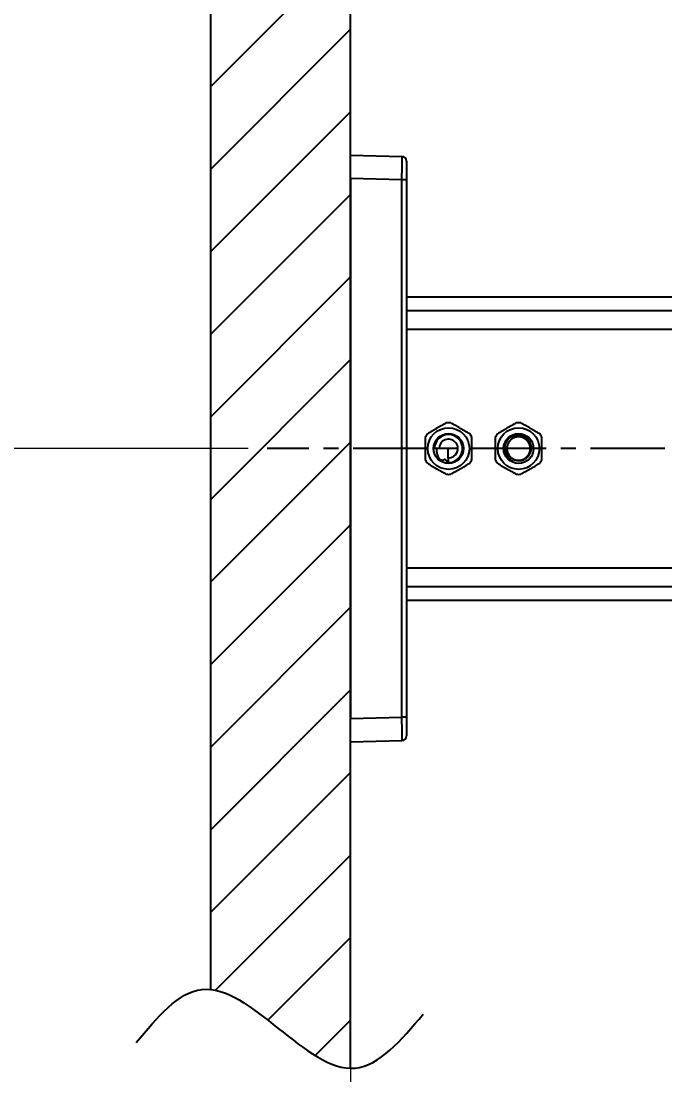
# Model space of a CAD drawing. Extents: x -2833 to -229, y 127 to 2035.
# Drawn here: x -2378.7 to -2240.9, y 639.4 to 864.9 of the extents above; entities that cross this region are included whole.
import ezdxf

# ---------------------------------------------------------------- set-up
doc = ezdxf.new("R2010")
doc.units = 0
doc.header["$LTSCALE"] = 0.5
doc.header["$MEASUREMENT"] = 0
doc.linetypes.add('CENTER', pattern=[50.8, 31.75, -6.35, 6.35, -6.35])
doc.layers.get('0').update_dxf_attribs({"linetype": 'CONTINUOUS'})
doc.layers.get('DEFPOINTS').update_dxf_attribs({"linetype": 'CONTINUOUS'})
doc.layers.add('CEN', color=1, linetype='CENTER')
doc.styles.add('Daelim Dimension', font='NanumGothic.ttf')
doc.dimstyles.new('DEFAULT', dxfattribs={"dimscale": 2, "dimtxt": 2, "dimasz": 2, "dimexe": 0, "dimexo": 2, "dimgap": 1, "dimtad": 1, "dimdec": 0, "dimzin": 9, "dimdsep": 46, "dimtxsty": 'Daelim Dimension', "dimcen": 0.5, "dimclrd": 5, "dimclre": 5, "dimclrt": 256, "dimadec": 1, "dimazin": 0, "dimtfac": 1, "dimtdec": 0, "dimtix": 1, "dimtmove": 0, "dimatfit": 3, "dimfxl": 1, "dimtolj": 1, "dimtzin": 1, "dimlwd": 9, "dimlwe": 9, "dimarcsym": 0})

# ---------------------------------------------------------------- blocks, each defined once
blk = doc.blocks.new('*D64')
at = {"color": 5, "lineweight": 9, "transparency": 16777216}
for p, q in [((-2330.06, 773.4), (-2438.59, 773.4)), ((-2438.59, 551.41), (-2438.59, 769.4)), ((-2312.19, 547.41), (-2438.59, 547.41))]:
    blk.add_line(p, q, dxfattribs=at)
at = {"color": 5, "transparency": 16777216}
for points in [[(-2439.26, 769.4), (-2437.92, 769.4), (-2438.59, 773.4)], [(-2439.26, 551.41), (-2437.92, 551.41), (-2438.59, 547.41)]]:
    blk.add_solid(points, dxfattribs=at)
at = {"layer": 'DEFPOINTS', "color": 0, "transparency": 16777216}
for p in [(-2438.59, 773.4), (-2326.06, 773.4), (-2308.19, 547.41)]:
    blk.add_point(p, dxfattribs=at)
at = {"color": 7, "transparency": 16777216, "insert": (-2456.92, 659.96), "char_height": 30, "attachment_point": 5, "rotation": 90, "style": 'Daelim Dimension'}
blk.add_mtext('\\A1;650 ~ 800', dxfattribs=at)
blk = doc.blocks.new('*D65')
at = {"color": 5, "lineweight": 9, "transparency": 16777216}
for p, q in [((-1957.51, 783.59), (-1957.51, 594.08)), ((-2308.19, 711.61), (-2308.19, 594.08)), ((-2304.19, 594.08), (-1961.51, 594.08))]:
    blk.add_line(p, q, dxfattribs=at)
at = {"color": 5, "transparency": 16777216}
for points in [[(-2304.19, 594.74), (-2304.19, 593.41), (-2308.19, 594.08)], [(-1961.51, 594.74), (-1961.51, 593.41), (-1957.51, 594.08)]]:
    blk.add_solid(points, dxfattribs=at)
at = {"layer": 'DEFPOINTS', "color": 0, "transparency": 16777216}
for p in [(-1957.51, 787.59), (-2308.19, 715.61), (-1957.51, 594.08)]:
    blk.add_point(p, dxfattribs=at)
at = {"color": 7, "transparency": 16777216, "insert": (-2132.85, 616.63), "char_height": 30, "width": 88.2066, "attachment_point": 5, "style": 'Daelim Dimension'}
blk.add_mtext('\\A1;(350)', dxfattribs=at)

msp = doc.modelspace()

# ---------------------------------------------------------------- hatches: boundary and pattern name
h = msp.add_hatch()
h.set_pattern_fill('ANSI31', color=3, scale=99.955177)
h.set_pattern_definition([(45, (-7707.805, 4510.419), (-8.834873, 8.834873), [])])
edge = h.paths.add_edge_path()
edge.add_spline(control_points=[(-2338.18, 657.7), (-2328.68, 656.71), (-2317.67, 641.05), (-2308.19, 640.81)], knot_values=[20.260587, 20.260587, 20.260587, 20.260587, 53.794277, 53.794277, 53.794277, 53.794277], degree=3, periodic=0)
edge.add_line((-2308.19, 640.81), (-2308.19, 1139.16))
edge.add_line((-2308.19, 1139.16), (-2338.18, 1139.16))
edge.add_line((-2338.18, 1139.16), (-2338.18, 657.7))
edge = h.paths.add_edge_path()
edge.add_spline(control_points=[(-2308.19, 620.81), (-2317.67, 621.06), (-2328.68, 636.72), (-2338.18, 637.71)], knot_values=[20.260587, 20.260587, 20.260587, 20.260587, 53.794277, 53.794277, 53.794277, 53.794277], degree=3, periodic=0)
edge.add_line((-2338.18, 637.71), (-2338.18, 517.42))
edge.add_line((-2338.18, 517.42), (-1894.66, 517.42))
edge.add_line((-1894.66, 517.42), (-1894.66, 547.41))
edge.add_line((-1894.66, 547.41), (-2308.19, 547.41))
edge.add_line((-2308.19, 547.41), (-2308.19, 620.81))

# ---------------------------------------------------------------- linework, layer by layer
for p, q in [((-2338.18, 1139.16), (-2338.18, 657.7)), ((-2308.19, 640.81), (-2308.19, 1139.16))]:
    msp.add_line(p, q)
at = {"color": 7, "linetype": 'Continuous', "lineweight": 25}
for p, q in [((-2308.19, 831.19), (-2308.19, 836.18)), ((-2308.19, 836.18), (-2297.17, 835.89)), ((-2296.2, 834.9), (-2296.2, 830.9)), ((-2297.17, 830.9), (-2308.19, 831.19)), ((-2308.19, 831.19), (-2308.19, 715.61)), ((-2296.2, 830.9), (-2297.17, 830.9)), ((-2297.17, 715.9), (-2297.17, 830.9)), ((-2296.2, 830.9), (-2296.2, 715.9)), ((-2296.2, 805.88), (-2202.24, 805.88)), ((-2202.24, 802.88), (-2296.2, 802.88)), ((-2202.24, 798.89), (-2296.2, 798.89)), ((-2288.96, 775.82), (-2288.96, 775.81)), ((-2289.2, 773.4), (-2290.2, 773.4)), ((-2287.27, 773.4), (-2289.2, 773.4)), ((-2287.27, 771.4), (-2287.27, 773.4)), ((-2296.2, 747.91), (-2202.24, 747.91)), ((-2296.2, 743.91), (-2202.24, 743.91)), ((-2202.24, 740.91), (-2296.2, 740.91)), ((-2308.19, 715.61), (-2297.17, 715.9)), ((-2308.19, 710.61), (-2308.19, 715.61)), ((-2296.2, 715.9), (-2297.17, 715.9)), ((-2296.2, 715.9), (-2296.2, 711.9)), ((-2297.17, 710.9), (-2308.19, 710.61))]:
    msp.add_line(p, q, dxfattribs=at)
for centre, radius in [((-2287.2, 773.4), 4.45), ((-2287.2, 773.4), 3.2), ((-2272.21, 773.4), 4.45), ((-2272.21, 773.4), 3.2)]:
    msp.add_circle(centre, radius, dxfattribs=at)
for centre, radius, start, end in [((-2297.2, 834.9), 1, 0, 88.5), ((-2287.2, 773.4), 5.52, 85.1798, 94.8202), ((-2272.21, 773.4), 5.52, 85.1798, 94.8202), ((-2287.2, 773.4), 5.52, 145.1798, 154.8202), ((-2287.2, 773.4), 3, 125.9715, 180), ((-2287.2, 773.4), 3, 268.787, 117.415), ((-2287.2, 773.4), 5.52, 25.1798, 34.8202), ((-2272.21, 773.4), 5.52, 145.1798, 154.8202), ((-2272.21, 773.4), 5.52, 25.1798, 34.8202), ((-2287.2, 773.4), 2, 268.1803, 180), ((-2272.21, 773.4), 3, 150.7839, 245.1227), ((-2272.21, 773.4), 2.5, 169.5367, 226.2953), ((-2287.2, 773.4), 5.52, 205.1798, 214.8202), ((-2287.2, 773.4), 5.52, 325.1798, 334.8202), ((-2272.21, 773.4), 5.52, 205.1798, 214.8202), ((-2272.21, 773.4), 5.52, 325.1798, 334.8202), ((-2287.2, 773.4), 5.52, 265.1798, 274.8202), ((-2272.21, 773.4), 5.52, 265.1798, 274.8202), ((-2297.2, 711.9), 1, 271.5, 0)]:
    msp.add_arc(centre, radius, start, end, dxfattribs=at)
for centre, major_axis, start_param, end_param in [((-2297.2, 830.9), (0.03, 5), 4.712965, 6.283076), ((-2297.2, 715.9), (0.03, -5), 0.00011, 1.570221)]:
    msp.add_ellipse(centre, major_axis=major_axis, ratio=0.005231, start_param=start_param, end_param=end_param, dxfattribs=at)
for points, knots in [([(-2287.67, 778.9), (-2288, 778.71), (-2288.34, 778.51), (-2288.84, 778.22), (-2289.01, 778.12), (-2289.35, 777.93), (-2289.52, 777.83), (-2289.87, 777.63), (-2290.04, 777.53), (-2290.25, 777.41), (-2290.3, 777.38), (-2290.38, 777.33), (-2290.51, 777.26), (-2290.64, 777.19), (-2291.06, 776.94), (-2291.4, 776.74), (-2291.74, 776.55)], [0, 0, 0, 0, 0.25, 0.25, 0.375, 0.375, 0.5, 0.5, 0.625, 0.625, 0.65625, 0.65625, 0.6875, 0.75, 0.75, 1, 1, 1, 1]), ([(-2282.67, 776.55), (-2283, 776.74), (-2283.34, 776.94), (-2283.85, 777.23), (-2284.02, 777.33), (-2284.36, 777.52), (-2284.53, 777.62), (-2284.87, 777.82), (-2285.04, 777.92), (-2285.25, 778.04), (-2285.3, 778.07), (-2285.38, 778.12), (-2285.51, 778.19), (-2285.64, 778.27), (-2286.07, 778.51), (-2286.4, 778.71), (-2286.74, 778.9)], [0, 0, 0, 0, 0.25, 0.25, 0.375, 0.375, 0.5, 0.5, 0.625, 0.625, 0.65625, 0.65625, 0.6875, 0.75, 0.75, 1, 1, 1, 1]), ([(-2272.67, 778.9), (-2273.01, 778.71), (-2273.34, 778.51), (-2273.85, 778.22), (-2274.02, 778.12), (-2274.36, 777.93), (-2274.53, 777.83), (-2274.87, 777.63), (-2275.04, 777.53), (-2275.26, 777.41), (-2275.3, 777.38), (-2275.39, 777.33), (-2275.52, 777.26), (-2275.64, 777.19), (-2276.07, 776.94), (-2276.41, 776.74), (-2276.74, 776.55)], [0, 0, 0, 0, 0.25, 0.25, 0.375, 0.375, 0.5, 0.5, 0.625, 0.625, 0.65625, 0.65625, 0.6875, 0.75, 0.75, 1, 1, 1, 1]), ([(-2267.68, 776.55), (-2268.01, 776.74), (-2268.35, 776.94), (-2268.85, 777.23), (-2269.02, 777.33), (-2269.36, 777.52), (-2269.53, 777.62), (-2269.87, 777.82), (-2270.05, 777.92), (-2270.26, 778.04), (-2270.3, 778.07), (-2270.39, 778.12), (-2270.52, 778.19), (-2270.65, 778.27), (-2271.07, 778.51), (-2271.41, 778.71), (-2271.75, 778.9)], [0, 0, 0, 0, 0.25, 0.25, 0.375, 0.375, 0.5, 0.5, 0.625, 0.625, 0.65625, 0.65625, 0.6875, 0.75, 0.75, 1, 1, 1, 1]), ([(-2292.2, 775.75), (-2292.2, 775.55), (-2292.2, 775.36), (-2292.2, 774.97), (-2292.2, 774.77), (-2292.2, 774.38), (-2292.2, 774.18), (-2292.2, 773.79), (-2292.2, 773.4), (-2292.2, 773), (-2292.2, 772.71), (-2292.2, 772.61), (-2292.2, 772.46), (-2292.2, 772.41), (-2292.2, 772.31), (-2292.2, 772.26), (-2292.2, 771.82), (-2292.2, 771.43), (-2292.2, 771.05)], [0, 0, 0, 0, 0.125, 0.125, 0.25, 0.25, 0.375, 0.375, 0.5, 0.625, 0.625, 0.6875, 0.6875, 0.71875, 0.71875, 0.75, 0.75, 1, 1, 1, 1]), ([(-2282.21, 771.05), (-2282.21, 771.43), (-2282.21, 771.82), (-2282.21, 772.26), (-2282.21, 772.31), (-2282.21, 772.41), (-2282.21, 772.46), (-2282.21, 772.61), (-2282.21, 772.71), (-2282.21, 773), (-2282.21, 773.4), (-2282.21, 773.79), (-2282.21, 774.18), (-2282.21, 774.38), (-2282.21, 774.77), (-2282.21, 774.97), (-2282.21, 775.36), (-2282.21, 775.55), (-2282.21, 775.75)], [0, 0, 0, 0, 0.25, 0.25, 0.28125, 0.28125, 0.3125, 0.3125, 0.375, 0.375, 0.5, 0.625, 0.625, 0.75, 0.75, 0.875, 0.875, 1, 1, 1, 1]), ([(-2277.21, 775.75), (-2277.21, 775.55), (-2277.21, 775.36), (-2277.21, 774.97), (-2277.21, 774.77), (-2277.21, 774.38), (-2277.21, 774.18), (-2277.21, 773.79), (-2277.21, 773.4), (-2277.21, 773), (-2277.21, 772.71), (-2277.21, 772.61), (-2277.21, 772.46), (-2277.21, 772.41), (-2277.21, 772.31), (-2277.21, 772.26), (-2277.21, 771.82), (-2277.21, 771.43), (-2277.21, 771.05)], [0, 0, 0, 0, 0.125, 0.125, 0.25, 0.25, 0.375, 0.375, 0.5, 0.625, 0.625, 0.6875, 0.6875, 0.71875, 0.71875, 0.75, 0.75, 1, 1, 1, 1]), ([(-2273.94, 771.59), (-2273.84, 771.49), (-2273.73, 771.39), (-2273.56, 771.27), (-2273.5, 771.23), (-2273.41, 771.17), (-2273.38, 771.16), (-2273.31, 771.12), (-2273.28, 771.1), (-2273.12, 771.02), (-2272.99, 770.97), (-2272.79, 770.91), (-2272.72, 770.89), (-2272.61, 770.87), (-2272.58, 770.86), (-2272.51, 770.85), (-2272.47, 770.85), (-2272.29, 770.82), (-2272.15, 770.82), (-2271.94, 770.82), (-2271.87, 770.83), (-2271.76, 770.84), (-2271.73, 770.85), (-2271.66, 770.86), (-2271.62, 770.87), (-2271.45, 770.9), (-2271.31, 770.94), (-2271.05, 771.04), (-2270.92, 771.11), (-2270.67, 771.25), (-2270.55, 771.33), (-2270.33, 771.51), (-2270.23, 771.61), (-2270.12, 771.75), (-2270.09, 771.77), (-2270.05, 771.83), (-2269.98, 771.91), (-2269.92, 772), (-2269.81, 772.18), (-2269.74, 772.31), (-2269.67, 772.47), (-2269.66, 772.51), (-2269.64, 772.57), (-2269.62, 772.61), (-2269.59, 772.71), (-2269.57, 772.78), (-2269.52, 772.98), (-2269.5, 773.12), (-2269.48, 773.3), (-2269.48, 773.34), (-2269.47, 773.41), (-2269.47, 773.44), (-2269.47, 773.55), (-2269.48, 773.62), (-2269.49, 773.83), (-2269.51, 773.97), (-2269.55, 774.15), (-2269.56, 774.18), (-2269.58, 774.25), (-2269.59, 774.29), (-2269.62, 774.39), (-2269.65, 774.46), (-2269.73, 774.65), (-2269.79, 774.78), (-2269.9, 774.96), (-2269.93, 775.02), (-2270, 775.11), (-2270.02, 775.14), (-2270.06, 775.2), (-2270.08, 775.23), (-2270.19, 775.36), (-2270.29, 775.47), (-2270.45, 775.61), (-2270.51, 775.65), (-2270.59, 775.72), (-2270.62, 775.74), (-2270.68, 775.78), (-2270.71, 775.8), (-2270.86, 775.9), (-2271.1, 776.04), (-2271.37, 776.14), (-2271.54, 776.19), (-2271.58, 776.2), (-2271.65, 776.21), (-2271.75, 776.24), (-2271.86, 776.26), (-2272.07, 776.28), (-2272.21, 776.29), (-2272.39, 776.29), (-2272.42, 776.29), (-2272.49, 776.29), (-2272.53, 776.28), (-2272.64, 776.27), (-2272.71, 776.27), (-2272.92, 776.23), (-2273.05, 776.2), (-2273.26, 776.13), (-2273.32, 776.11), (-2273.42, 776.07), (-2273.46, 776.06), (-2273.52, 776.03), (-2273.55, 776.01), (-2273.71, 775.93), (-2273.84, 775.86), (-2274.01, 775.74), (-2274.07, 775.7), (-2274.15, 775.64), (-2274.18, 775.61), (-2274.24, 775.57), (-2274.26, 775.54), (-2274.4, 775.42), (-2274.49, 775.32), (-2274.67, 775.1), (-2274.75, 774.98), (-2274.83, 774.86)], [0, 0, 0, 0, 0.03125, 0.03125, 0.046875, 0.046875, 0.054687, 0.054687, 0.0625, 0.0625, 0.09375, 0.09375, 0.109375, 0.109375, 0.117187, 0.117187, 0.125, 0.125, 0.15625, 0.15625, 0.171875, 0.171875, 0.179687, 0.179687, 0.1875, 0.1875, 0.21875, 0.21875, 0.25, 0.25, 0.28125, 0.28125, 0.3125, 0.3125, 0.320312, 0.320312, 0.328125, 0.34375, 0.34375, 0.375, 0.375, 0.382812, 0.382812, 0.390625, 0.390625, 0.40625, 0.40625, 0.4375, 0.4375, 0.445312, 0.445312, 0.453125, 0.453125, 0.46875, 0.46875, 0.5, 0.5, 0.507812, 0.507812, 0.515625, 0.515625, 0.53125, 0.53125, 0.5625, 0.5625, 0.578125, 0.578125, 0.585937, 0.585937, 0.59375, 0.59375, 0.625, 0.625, 0.640625, 0.640625, 0.648437, 0.648437, 0.65625, 0.65625, 0.6875, 0.71875, 0.71875, 0.726562, 0.726562, 0.734375, 0.75, 0.75, 0.78125, 0.78125, 0.789062, 0.789062, 0.796875, 0.796875, 0.8125, 0.8125, 0.84375, 0.84375, 0.859375, 0.859375, 0.867187, 0.867187, 0.875, 0.875, 0.90625, 0.90625, 0.921875, 0.921875, 0.929687, 0.929687, 0.9375, 0.9375, 0.96875, 0.96875, 1, 1, 1, 1]), ([(-2273.52, 771.27), (-2273.51, 771.26), (-2273.5, 771.26), (-2273.47, 771.24), (-2273.45, 771.23), (-2273.41, 771.21), (-2273.35, 771.17), (-2273.29, 771.15), (-2273.17, 771.09), (-2273.01, 771.03), (-2272.84, 770.98), (-2272.73, 770.95), (-2272.71, 770.95), (-2272.67, 770.94), (-2272.65, 770.94), (-2272.58, 770.93), (-2272.54, 770.92), (-2272.41, 770.9), (-2272.32, 770.9), (-2272.15, 770.9), (-2272.06, 770.9), (-2271.93, 770.91), (-2271.88, 770.92), (-2271.82, 770.93), (-2271.79, 770.93), (-2271.75, 770.94), (-2271.64, 770.96), (-2271.45, 771.01), (-2271.29, 771.07), (-2271.17, 771.13), (-2271.13, 771.14), (-2271.05, 771.18), (-2271.01, 771.21), (-2270.89, 771.27), (-2270.75, 771.37), (-2270.61, 771.48), (-2270.51, 771.56), (-2270.48, 771.59), (-2270.42, 771.66), (-2270.39, 771.69), (-2270.3, 771.79), (-2270.24, 771.85), (-2270.14, 772), (-2270.04, 772.14), (-2269.96, 772.3), (-2269.92, 772.4), (-2269.91, 772.42), (-2269.89, 772.46), (-2269.87, 772.52), (-2269.85, 772.59), (-2269.81, 772.71), (-2269.76, 772.88), (-2269.73, 773.05), (-2269.72, 773.16), (-2269.72, 773.19), (-2269.72, 773.23), (-2269.72, 773.25), (-2269.71, 773.32), (-2269.71, 773.36), (-2269.71, 773.49), (-2269.72, 773.67), (-2269.75, 773.84), (-2269.78, 773.97), (-2269.79, 774.01), (-2269.81, 774.08), (-2269.81, 774.1), (-2269.82, 774.14), (-2269.86, 774.25), (-2269.93, 774.43), (-2270.01, 774.59), (-2270.08, 774.7), (-2270.1, 774.74), (-2270.15, 774.81), (-2270.17, 774.85), (-2270.25, 774.95), (-2270.31, 775.02), (-2270.43, 775.15), (-2270.49, 775.21), (-2270.62, 775.33), (-2270.69, 775.38), (-2270.84, 775.49), (-2270.91, 775.53), (-2271.06, 775.62), (-2271.22, 775.7), (-2271.38, 775.76), (-2271.49, 775.79), (-2271.51, 775.8), (-2271.55, 775.81), (-2271.62, 775.83), (-2271.68, 775.84), (-2271.81, 775.87), (-2271.9, 775.88), (-2272.07, 775.89), (-2272.16, 775.9), (-2272.27, 775.9), (-2272.29, 775.89), (-2272.34, 775.89), (-2272.36, 775.89), (-2272.43, 775.89), (-2272.47, 775.88), (-2272.6, 775.87), (-2272.77, 775.84), (-2272.94, 775.79), (-2273.07, 775.74), (-2273.11, 775.73), (-2273.17, 775.7), (-2273.19, 775.7), (-2273.23, 775.68), (-2273.33, 775.63), (-2273.51, 775.54), (-2273.65, 775.44), (-2273.76, 775.36), (-2273.79, 775.33), (-2273.86, 775.28), (-2273.89, 775.25), (-2273.99, 775.16), (-2274.05, 775.09), (-2274.16, 774.96), (-2274.22, 774.89), (-2274.32, 774.75), (-2274.36, 774.67), (-2274.45, 774.52), (-2274.48, 774.44), (-2274.55, 774.27), (-2274.61, 774.11), (-2274.65, 773.94), (-2274.67, 773.85)], [0, 0, 0, 0, 0.002743, 0.002743, 0.007937, 0.007937, 0.013131, 0.023519, 0.023519, 0.044295, 0.065071, 0.065071, 0.070265, 0.070265, 0.075459, 0.075459, 0.085847, 0.085847, 0.106624, 0.106624, 0.1274, 0.1274, 0.137788, 0.137788, 0.142982, 0.142982, 0.148176, 0.168952, 0.189728, 0.189728, 0.200116, 0.200116, 0.210505, 0.210505, 0.231281, 0.252057, 0.252057, 0.262445, 0.262445, 0.272833, 0.272833, 0.293609, 0.293609, 0.314386, 0.335162, 0.335162, 0.340356, 0.340356, 0.34555, 0.355938, 0.355938, 0.376714, 0.39749, 0.39749, 0.402684, 0.402684, 0.407878, 0.407878, 0.418267, 0.418267, 0.439043, 0.459819, 0.459819, 0.470207, 0.470207, 0.475401, 0.475401, 0.480595, 0.501371, 0.522147, 0.522147, 0.532536, 0.532536, 0.542924, 0.542924, 0.5637, 0.5637, 0.584476, 0.584476, 0.605252, 0.605252, 0.626028, 0.626028, 0.646805, 0.667581, 0.667581, 0.672775, 0.672775, 0.677969, 0.688357, 0.688357, 0.709133, 0.709133, 0.729909, 0.729909, 0.735103, 0.735103, 0.740298, 0.740298, 0.750686, 0.750686, 0.771462, 0.792238, 0.792238, 0.802626, 0.802626, 0.80782, 0.80782, 0.813014, 0.83379, 0.854567, 0.854567, 0.864955, 0.864955, 0.875343, 0.875343, 0.896119, 0.896119, 0.916895, 0.916895, 0.937671, 0.937671, 0.958448, 0.958448, 0.979224, 1, 1, 1, 1]), ([(-2267.21, 771.05), (-2267.21, 771.43), (-2267.21, 771.82), (-2267.21, 772.26), (-2267.21, 772.31), (-2267.21, 772.41), (-2267.21, 772.46), (-2267.21, 772.61), (-2267.21, 772.71), (-2267.21, 773), (-2267.21, 773.4), (-2267.21, 773.79), (-2267.21, 774.18), (-2267.21, 774.38), (-2267.21, 774.77), (-2267.21, 774.97), (-2267.21, 775.36), (-2267.21, 775.55), (-2267.21, 775.75)], [0, 0, 0, 0, 0.25, 0.25, 0.28125, 0.28125, 0.3125, 0.3125, 0.375, 0.375, 0.5, 0.625, 0.625, 0.75, 0.75, 0.875, 0.875, 1, 1, 1, 1]), ([(-2289.76, 773.4), (-2289.77, 773.25), (-2289.78, 773.11), (-2289.76, 772.82), (-2289.75, 772.67), (-2289.72, 772.46), (-2289.7, 772.39), (-2289.68, 772.28), (-2289.67, 772.24), (-2289.65, 772.17), (-2289.64, 772.14), (-2289.61, 772.03), (-2289.59, 771.96), (-2289.54, 771.83), (-2289.51, 771.76), (-2289.46, 771.66), (-2289.45, 771.63), (-2289.41, 771.56), (-2289.4, 771.53), (-2289.34, 771.44), (-2289.3, 771.38), (-2289.23, 771.29), (-2289.21, 771.26), (-2289.17, 771.22), (-2289.16, 771.21), (-2289.13, 771.18), (-2289.12, 771.17), (-2289.08, 771.14), (-2289.05, 771.11), (-2288.99, 771.07), (-2288.96, 771.05), (-2288.86, 771), (-2288.79, 770.97), (-2288.71, 770.95), (-2288.69, 770.95), (-2288.65, 770.94), (-2288.6, 770.94), (-2288.55, 770.94), (-2288.5, 770.94), (-2288.48, 770.94), (-2288.45, 770.95), (-2288.43, 770.95), (-2288.38, 770.97), (-2288.35, 770.98), (-2288.29, 771), (-2288.26, 771.01), (-2288.2, 771.05), (-2288.17, 771.06), (-2288.14, 771.08)], [0, 0, 0, 0, 0.125, 0.125, 0.25, 0.25, 0.3125, 0.3125, 0.34375, 0.34375, 0.375, 0.375, 0.4375, 0.4375, 0.5, 0.5, 0.53125, 0.53125, 0.5625, 0.5625, 0.625, 0.625, 0.65625, 0.65625, 0.671875, 0.671875, 0.6875, 0.6875, 0.71875, 0.71875, 0.75, 0.75, 0.8125, 0.8125, 0.828125, 0.828125, 0.84375, 0.875, 0.875, 0.890625, 0.890625, 0.90625, 0.90625, 0.9375, 0.9375, 0.96875, 0.96875, 1, 1, 1, 1]), ([(-2273.47, 770.68), (-2273.6, 770.76), (-2273.72, 770.85), (-2273.95, 771.05), (-2274.06, 771.16), (-2274.18, 771.31), (-2274.21, 771.34), (-2274.25, 771.4), (-2274.32, 771.49), (-2274.38, 771.59), (-2274.5, 771.78), (-2274.57, 771.92), (-2274.64, 772.1), (-2274.65, 772.13), (-2274.68, 772.2), (-2274.69, 772.24), (-2274.72, 772.35), (-2274.74, 772.42), (-2274.78, 772.65), (-2274.8, 772.8), (-2274.8, 772.99), (-2274.8, 773.03), (-2274.8, 773.1), (-2274.8, 773.14), (-2274.79, 773.26), (-2274.79, 773.33), (-2274.75, 773.56), (-2274.72, 773.71), (-2274.67, 773.85)], [0, 0, 0, 0, 0.125, 0.125, 0.25, 0.25, 0.28125, 0.28125, 0.3125, 0.375, 0.375, 0.5, 0.5, 0.53125, 0.53125, 0.5625, 0.5625, 0.625, 0.625, 0.75, 0.75, 0.78125, 0.78125, 0.8125, 0.8125, 0.875, 0.875, 1, 1, 1, 1]), ([(-2287.27, 770.4), (-2287.25, 770.48), (-2287.23, 770.56), (-2287.21, 770.73), (-2287.2, 770.81), (-2287.2, 770.98), (-2287.21, 771.06), (-2287.22, 771.19), (-2287.23, 771.23), (-2287.25, 771.32), (-2287.26, 771.36), (-2287.27, 771.4)], [0, 0, 0, 0, 0.25, 0.25, 0.5, 0.5, 0.75, 0.75, 0.875, 0.875, 1, 1, 1, 1]), ([(-2291.74, 770.24), (-2291.4, 770.05), (-2291.07, 769.86), (-2290.56, 769.56), (-2290.39, 769.47), (-2290.05, 769.27), (-2289.88, 769.17), (-2289.54, 768.97), (-2289.37, 768.88), (-2289.15, 768.75), (-2289.11, 768.73), (-2289.02, 768.68), (-2288.89, 768.6), (-2288.77, 768.53), (-2288.34, 768.28), (-2288, 768.09), (-2287.67, 767.89)], [0, 0, 0, 0, 0.25, 0.25, 0.375, 0.375, 0.5, 0.5, 0.625, 0.625, 0.65625, 0.65625, 0.6875, 0.75, 0.75, 1, 1, 1, 1]), ([(-2287.78, 770.97), (-2287.83, 770.98), (-2287.89, 770.99), (-2287.98, 771.02), (-2288.01, 771.03), (-2288.06, 771.05), (-2288.08, 771.06), (-2288.11, 771.07), (-2288.13, 771.08), (-2288.14, 771.08)], [0, 0, 0, 0, 0.5, 0.5, 0.75, 0.75, 0.875, 0.875, 1, 1, 1, 1]), ([(-2287.78, 770.97), (-2287.73, 770.88), (-2287.69, 770.78), (-2287.6, 770.6), (-2287.56, 770.51), (-2287.53, 770.42)], [0, 0, 0, 0, 0.5, 0.5, 1, 1, 1, 1]), ([(-2287.53, 770.42), (-2287.47, 770.41), (-2287.42, 770.41), (-2287.35, 770.4), (-2287.33, 770.4), (-2287.3, 770.4), (-2287.28, 770.4), (-2287.27, 770.4)], [0, 0, 0, 0, 0.5, 0.5, 0.75, 0.75, 1, 1, 1, 1]), ([(-2286.74, 767.89), (-2286.4, 768.09), (-2286.07, 768.28), (-2285.56, 768.57), (-2285.39, 768.67), (-2285.05, 768.87), (-2284.88, 768.97), (-2284.54, 769.16), (-2284.37, 769.26), (-2284.15, 769.39), (-2284.11, 769.41), (-2284.03, 769.46), (-2283.9, 769.54), (-2283.77, 769.61), (-2283.34, 769.86), (-2283, 770.05), (-2282.67, 770.24)], [0, 0, 0, 0, 0.25, 0.25, 0.375, 0.375, 0.5, 0.5, 0.625, 0.625, 0.65625, 0.65625, 0.6875, 0.75, 0.75, 1, 1, 1, 1]), ([(-2276.74, 770.24), (-2276.41, 770.05), (-2276.07, 769.86), (-2275.57, 769.56), (-2275.4, 769.47), (-2275.06, 769.27), (-2274.89, 769.17), (-2274.55, 768.97), (-2274.37, 768.88), (-2274.16, 768.75), (-2274.12, 768.73), (-2274.03, 768.68), (-2273.9, 768.6), (-2273.77, 768.53), (-2273.35, 768.28), (-2273.01, 768.09), (-2272.67, 767.89)], [0, 0, 0, 0, 0.25, 0.25, 0.375, 0.375, 0.5, 0.5, 0.625, 0.625, 0.65625, 0.65625, 0.6875, 0.75, 0.75, 1, 1, 1, 1]), ([(-2271.75, 767.89), (-2271.41, 768.09), (-2271.08, 768.28), (-2270.57, 768.57), (-2270.4, 768.67), (-2270.06, 768.87), (-2269.89, 768.97), (-2269.55, 769.16), (-2269.38, 769.26), (-2269.16, 769.39), (-2269.12, 769.41), (-2269.03, 769.46), (-2268.9, 769.54), (-2268.77, 769.61), (-2268.35, 769.86), (-2268.01, 770.05), (-2267.68, 770.24)], [0, 0, 0, 0, 0.25, 0.25, 0.375, 0.375, 0.5, 0.5, 0.625, 0.625, 0.65625, 0.65625, 0.6875, 0.75, 0.75, 1, 1, 1, 1])]:
    msp.add_open_spline(points, degree=3, knots=knots, dxfattribs=at)
for points in [[(-2288.96, 775.81), (-2288.84, 775.9), (-2288.71, 775.99), (-2288.58, 776.06)], [(-2271.01, 775.59), (-2271.06, 775.62), (-2271.11, 775.64), (-2271.17, 775.67)]]:
    msp.add_open_spline(points, degree=3, dxfattribs=at)
msp.add_spline([(-2354.06, 646.32), (-2340.03, 657.69), (-2307.22, 640.84), (-2292.64, 652.38)], degree=3)
at = {"layer": 'CEN', "lineweight": 25}
msp.add_line((-2088.54, 773.4), (-2326.06, 773.4), dxfattribs=at)

# ---------------------------------------------------------------- dimensions: what is measured, and where the dimension line sits
dim = msp.add_linear_dim(base=(-1957.51, 594.08), p1=(-2308.19, 715.61), p2=(-1957.51, 787.59), text='(350)', dimstyle='DEFAULT', override={"dimtxt": 15, "dimclrt": 7})
dim.commit()
dim.dimension.update_dxf_attribs({"geometry": '*D65', "text_midpoint": (-2132.85, 616.63)})
dim = msp.add_linear_dim(base=(-2438.59, 773.4), p1=(-2308.19, 547.41), p2=(-2326.06, 773.4), angle=90, text='650 ~ 800', dimstyle='DEFAULT', override={"dimtxt": 15, "dimclrt": 7})
dim.commit()
dim.dimension.update_dxf_attribs({"geometry": '*D64', "text_midpoint": (-2438.59, 659.96), "dimtype": 160})

doc.saveas('drawing.dxf')
